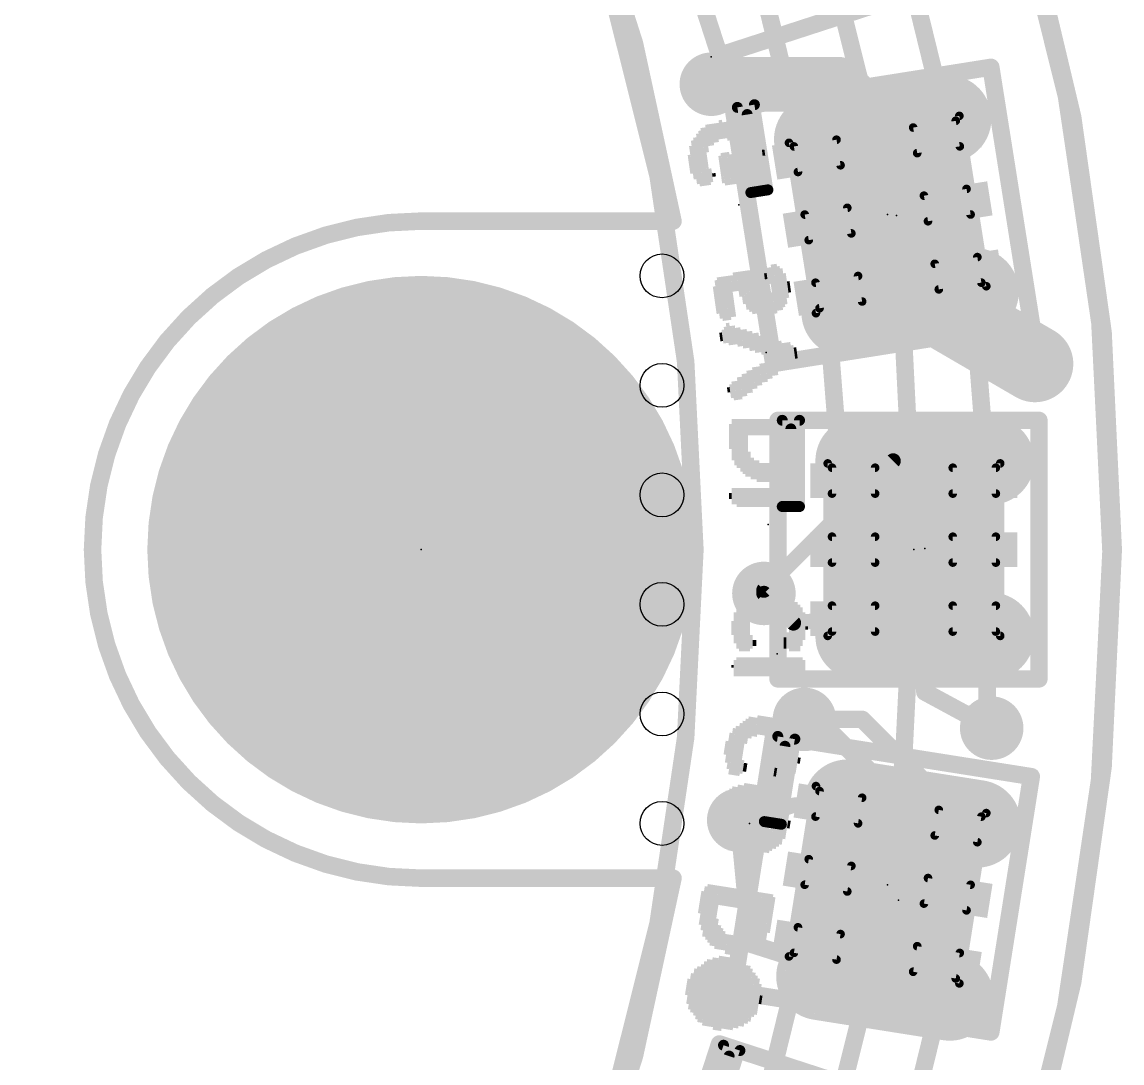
# Model space of a CAD drawing. Extents: x -17 to 92, y -61 to 85.
# Drawn here: x 42.36 to 55.12, y 21.99 to 34.06 of the extents above; entities that cross this region are included whole.
import ezdxf

# ---------------------------------------------------------------- set-up
doc = ezdxf.new("R2010")
doc.units = 0
for name, color, linetype in [('1', 12, 'CONTINUOUS'), ('16', 132, 'CONTINUOUS'), ('17', 110, 'CONTINUOUS'), ('18', 110, 'CONTINUOUS'), ('20', 31, 'CONTINUOUS'), ('21', 41, 'CONTINUOUS'), ('22', 253, 'CONTINUOUS'), ('23', 53, 'CONTINUOUS'), ('24', 53, 'CONTINUOUS'), ('39', 12, 'CONTINUOUS'), ('51', 253, 'CONTINUOUS')]:
    doc.layers.add(name, color=color, linetype=linetype)

# ---------------------------------------------------------------- blocks, each defined once
blk = doc.blocks.new('RECT')
blk.add_solid([(-0.5, -0.5), (0.5, -0.5), (-0.5, 0.5), (0.5, 0.5)])
blk = doc.blocks.new('ROUNDP')
at = {"const_width": 0.5}
blk.add_lwpolyline([(0, -0.25, 1), (0, 0.25, 1), (0, -0.25)], format="xyb", dxfattribs=at)
blk = doc.blocks.new('RECT162560X406400R100')
at = {"const_width": 0.508}
blk.add_lwpolyline([(0.254, -0.762), (0.254, 0.762, 0.4142), (0, 1.016), (0, 1.016, 0.4142), (-0.254, 0.762), (-0.254, -0.762, 0.4142), (0, -1.016), (0, -1.016, 0.4142)], format="xyb", close=True, dxfattribs=at)
blk.add_solid([(-0.0254, -0.7874), (0.0254, -0.7874), (-0.0254, 0.7874), (0.0254, 0.7874)])
blk = doc.blocks.new('ROUNDV')
at = {"const_width": 0.5}
blk.add_lwpolyline([(0, -0.25, 1), (0, 0.25, 1), (0, -0.25)], format="xyb", dxfattribs=at)

msp = doc.modelspace()

# ---------------------------------------------------------------- linework, layer by layer
at = {"layer": '1'}
for points, const_width in [([(0.889, 27.94, 2.4102), (28.0035, 54.991)], 0.2032), ([(27.94, 52.705, 2.4142), (52.705, 27.94)], 0.2032), ([(52.705, 27.94, 0.4142), (27.94, 52.705)], 0.2032), ([(53.0652, 32.7372, 1), (53.1639, 32.7614)], 0.1016), ([(51.3862, 32.4713, 1), (51.4848, 32.4955)], 0.1016), ([(53.4155, 31.173, 1), (53.3142, 31.1651)], 0.1016), ([(51.7365, 30.907, 1), (51.6352, 30.8991)], 0.1016), ([(51.8044, 28.736, 1), (51.9056, 28.744)], 0.1016), ([(53.5044, 28.736, 1), (53.6056, 28.744)], 0.1016), ([(52.7558, 27.94, 1), (52.6542, 27.94)], 0.1016), ([(52.6542, 27.94, 1), (52.7558, 27.94)], 0.1016), ([(50.9965, 27.4634, 1), (50.9337, 27.4006)], 0.0889), ([(51.3031, 27.1343, 1), (51.3111, 27.0457)], 0.0889), ([(51.859, 27.0957, 1), (51.851, 27.1843)], 0.0889), ([(53.6058, 27.14, 1), (53.5042, 27.14)], 0.1016), ([(51.2757, 27.0586, 1), (51.3385, 27.1214)], 0.0889), ([(51.435, 26.0223, 1), (51.435, 25.9207)], 0.1016), ([(52.1403, 26.0074, 1), (52.0684, 25.9356)], 0.1016), ([(52.1044, 25.9207, 1), (52.1044, 26.0223)], 0.1016), ([(53.5909, 25.9575, 1), (53.5191, 25.8857)], 0.1016), ([(53.5042, 25.9216, 1), (53.6058, 25.9216)], 0.1016), ([(53.5708, 25.834, 1), (53.6426, 25.9058)], 0.1016), ([(51.3118, 25.0214, 1), (51.3118, 24.9325)], 0.0889), ([(51.3261, 24.9348, 1), (51.2975, 25.019)], 0.0889), ([(51.6858, 24.9325, 1), (51.6858, 25.0214)], 0.0889), ([(50.6788, 24.8472, 1), (50.6672, 24.759)], 0.0889), ([(50.7503, 24.8332, 1), (50.7789, 24.749)], 0.0889), ([(50.7588, 24.747, 1), (50.7704, 24.8351)], 0.0889), ([(53.329, 24.6751, 1), (53.4008, 24.7469)], 0.1016), ([(51.4848, 23.3845, 1), (51.3862, 23.4087)], 0.1016), ([(53.1639, 23.1186, 1), (53.0652, 23.1428)], 0.1016)]:
    msp.add_lwpolyline(points, format="xyb", dxfattribs=dict(at, const_width=const_width))
for points, const_width in [([(52.5414, 35.0872), (53.1146, 32.7493)], 0.2032), ([(50.9246, 34.5619), (51.4355, 32.4834)], 0.2032), ([(53.3649, 31.169), (53.555, 28.74)], 0.2032), ([(51.6858, 30.9031), (51.855, 28.74)], 0.2032), ([(51.3071, 27.09), (50.9651, 27.432)], 0.1778), ([(51.855, 27.14), (51.3071, 27.09)], 0.1778), ([(53.555, 27.14), (53.555, 25.9216)], 0.2032), ([(52.1044, 25.9715), (51.435, 25.9715)], 0.2032), ([(53.3649, 24.711), (52.1044, 25.9715)], 0.2032), ([(53.555, 25.9216), (53.6067, 25.8699)], 0.2032), ([(51.3118, 24.9769), (50.7646, 24.7911)], 0.1778), ([(51.6858, 24.9769), (51.3118, 24.9769)], 0.1778), ([(50.7646, 24.7911), (50.673, 24.8031)], 0.1778), ([(50.9246, 21.3181), (51.4355, 23.3966)], 0.2032), ([(53.1146, 23.1307), (52.5414, 20.7928)], 0.2032)]:
    msp.add_lwpolyline(points, dxfattribs=dict(at, const_width=const_width))
at = {"layer": '16'}
for points, const_width in [([(27.8765, 54.991, 2.4102), (54.991, 27.94)], 0.2032), ([(54.991, 27.94, 0.4142), (27.94, 54.991)], 0.2032), ([(50.3555, 33.4962, 1), (50.3555, 33.1788)], 0.3175), ([(51.9346, 33.4498, 1), (51.7101, 33.2252)], 0.3175), ([(51.8224, 33.1788, 1), (51.8224, 33.4962)], 0.3175), ([(52.2306, 32.7047, 1), (52.4551, 32.9292)], 0.3175), ([(52.6607, 31.0323, 1), (52.6607, 30.5878)], 0.4445), ([(52.9907, 31.0021, 1), (52.7671, 30.6179)], 0.4445), ([(52.8789, 30.5878, 1), (52.8789, 31.0323)], 0.4445), ([(53.9969, 29.902, 1), (54.2205, 30.2862)], 0.4445), ([(52.4637, 29.0132, 1), (52.4637, 28.9243)], 0.0889), ([(52.4951, 28.9373, 1), (52.4323, 29.0001)], 0.0889), ([(52.832, 28.9243, 1), (52.832, 29.0132)], 0.0889), ([(55.0418, 27.94, 1), (54.9402, 27.94)], 0.1016), ([(54.9402, 27.94, 1), (55.0418, 27.94)], 0.1016), ([(51.0095, 27.4701, 1), (50.9207, 27.4701)], 0.0889), ([(50.9337, 27.5015, 1), (50.9965, 27.4387)], 0.0889), ([(50.9207, 27.432, 1), (51.0095, 27.432)], 0.0889), ([(52.8828, 26.9367, 1), (52.7812, 26.9367)], 0.1016), ([(52.8562, 26.3337, 1), (52.8078, 26.2443)], 0.1016), ([(52.7812, 26.289, 1), (52.8828, 26.289)], 0.1016), ([(51.435, 26.0223, 1), (51.435, 25.9207)], 0.1016), ([(51.63, 26.0074, 1), (51.5582, 25.9356)], 0.1016), ([(51.5941, 25.9207, 1), (51.5941, 26.0223)], 0.1016), ([(53.5825, 25.8252, 1), (53.6309, 25.9146)], 0.1016), ([(50.7236, 24.8079, 1), (50.6224, 24.7983)], 0.1016), ([(52.6502, 24.8436, 1), (52.7221, 24.9154)], 0.1016), ([(50.8238, 23.4159, 1), (50.7931, 23.3191)], 0.1016), ([(50.7579, 23.3628, 1), (50.859, 23.3723)], 0.1016), ([(52.3529, 22.8241, 1), (52.3836, 22.9209)], 0.1016)]:
    msp.add_lwpolyline(points, format="xyb", dxfattribs=dict(at, const_width=const_width))
for points, const_width in [([(51.8224, 33.3375), (50.3555, 33.3375)], 0.635), ([(51.8224, 33.3375), (52.3429, 32.817)], 0.635), ([(52.6607, 30.81), (52.8789, 30.81)], 0.889), ([(52.8789, 30.81), (54.1087, 30.0941)], 0.889), ([(50.9651, 27.4701), (52.4637, 28.9687)], 0.1778), ([(52.4637, 28.9687), (52.832, 28.9687)], 0.1778), ([(50.9651, 27.432), (50.9651, 27.4701)], 0.1778), ([(52.832, 26.289), (52.832, 26.9367)], 0.2032), ([(53.6067, 25.8699), (52.832, 26.289)], 0.2032), ([(51.435, 25.9715), (51.5941, 25.9715)], 0.2032), ([(51.5941, 25.9715), (52.6861, 24.8795)], 0.2032), ([(50.8084, 23.3675), (50.673, 24.8031)], 0.2032), ([(52.3683, 22.8725), (50.8084, 23.3675)], 0.2032)]:
    msp.add_lwpolyline(points, dxfattribs=dict(at, const_width=const_width))
at = {"layer": '20'}
for points, const_width in [([(49.911, 31.75, 0.3201), (31.75, 49.911)], 0.2032), ([(49.4411, 11.5189, 0.3395), (49.4411, 44.3611)], 0.2032), ([(46.99, 31.75, 0.4142), (43.18, 27.94)], 0.2032), ([(46.99, 31.8008, 1), (46.99, 31.6992)], 0.1016), ([(46.99, 31.6992, 1), (46.99, 31.8008)], 0.1016), ([(49.8609, 31.7416, 1), (49.9611, 31.7584)], 0.1016), ([(49.911, 31.6992, 1), (49.911, 31.8008)], 0.1016), ([(43.18, 27.94, 0.4142), (46.99, 24.13)], 0.2032), ([(43.2308, 27.94, 1), (43.1292, 27.94)], 0.1016), ([(43.1292, 27.94, 1), (43.2308, 27.94)], 0.1016), ([(31.75, 5.969, 0.3201), (49.911, 24.13)], 0.2032), ([(46.99, 24.1808, 1), (46.99, 24.0792)], 0.1016), ([(46.99, 24.0792, 1), (46.99, 24.1808)], 0.1016), ([(49.9611, 24.1216, 1), (49.8609, 24.1384)], 0.1016), ([(49.911, 24.0792, 1), (49.911, 24.1808)], 0.1016)]:
    msp.add_lwpolyline(points, format="xyb", dxfattribs=dict(at, const_width=const_width))
at = {"layer": '20', "const_width": 0.2032}
for points in [[(49.911, 31.75), (46.99, 31.75)], [(46.99, 24.13), (49.911, 24.13)]]:
    msp.add_lwpolyline(points, dxfattribs=at)
at = {"layer": '20'}
for centre in [(49.784, 31.115), (49.784, 29.845), (49.784, 28.575), (49.784, 27.305), (49.784, 26.035), (49.784, 24.765)]:
    msp.add_circle(centre, 0.254, dxfattribs=at)
at = {"layer": '21'}
for points, const_width in [([(27.94, 0.889, 1), (27.94, 54.991, 1), (27.94, 0.889)], 0.2032), ([(27.94, 5.715, 1), (27.94, 50.165, 1), (27.94, 5.715)], 0.2032), ([(50.4341, 33.719, 1), (50.465, 33.6239)], 0.1), ([(50.402, 33.656, 1), (50.4971, 33.6869)], 0.1), ([(53.6471, 33.5424, 1), (53.5483, 33.5267)], 0.1), ([(53.6055, 33.4852, 1), (53.5899, 33.5839)], 0.1), ([(50.8471, 33.1495, 1), (50.8627, 33.0508)], 0.1), ([(50.8627, 33.0508, 1), (50.8471, 33.1495)], 0.1), ([(50.6001, 33.1104, 1), (50.6158, 33.0116)], 0.1), ([(50.6573, 33.0689, 1), (50.5586, 33.0532)], 0.1), ([(50.6887, 33.0738, 1), (50.626, 33.0639)], 0.0635), ([(50.6524, 33.1002, 1), (50.6623, 33.0375)], 0.0635), ([(50.8031, 32.9907, 1), (50.7404, 32.9808)], 0.0635), ([(50.8862, 33.1051, 1), (50.8235, 33.0952)], 0.0635), ([(50.8599, 33.0688, 1), (50.8499, 33.1315)], 0.0635), ([(50.8088, 32.1125, 1), (50.8187, 32.0498)], 0.0635), ([(50.9076, 32.1282, 1), (50.9175, 32.0655)], 0.0635), ([(50.9175, 32.0655, 1), (50.9076, 32.1282)], 0.0635), ([(50.98, 32.1075, 1), (51.0427, 32.1174)], 0.0635), ([(51.0163, 32.0811, 1), (51.0064, 32.1438)], 0.0635), ([(50.7824, 32.0762, 1), (50.8451, 32.0861)], 0.0635), ([(50.8812, 32.0918, 1), (50.9439, 32.1018)], 0.0635), ([(54.0176, 30.5637, 1), (54.1164, 30.5793)], 0.1), ([(54.0748, 30.5221, 1), (54.0592, 30.6209)], 0.1), ([(51.0694, 30.1474, 1), (51.0851, 30.0486)], 0.1), ([(51.0279, 30.0901, 1), (51.1267, 30.1058)], 0.1), ([(51.178, 29.44, 1), (51.078, 29.44)], 0.1), ([(51.128, 29.49, 1), (51.128, 29.39)], 0.1), ([(51.178, 29.4718, 1), (51.178, 29.4083)], 0.0635), ([(51.2098, 29.44, 1), (51.1463, 29.44)], 0.0635), ([(51.378, 29.49, 1), (51.378, 29.39)], 0.1), ([(51.4098, 29.44, 1), (51.3462, 29.44)], 0.0635), ([(51.378, 29.39, 1), (51.378, 29.49)], 0.1), ([(51.378, 29.4083, 1), (51.378, 29.4718)], 0.0635), ([(54.205, 29.44, 1), (54.105, 29.44)], 0.1), ([(54.155, 29.39, 1), (54.155, 29.49)], 0.1), ([(51.3098, 29.34, 1), (51.2463, 29.34)], 0.0635), ([(51.178, 28.4718, 1), (51.178, 28.4083)], 0.0635), ([(51.1463, 28.44, 1), (51.2098, 28.44)], 0.0635), ([(51.278, 28.4718, 1), (51.278, 28.4083)], 0.0635), ([(51.2463, 28.44, 1), (51.3098, 28.44)], 0.0635), ([(51.278, 28.4083, 1), (51.278, 28.4718)], 0.0635), ([(51.3462, 28.44, 1), (51.4098, 28.44)], 0.0635), ([(51.378, 28.4083, 1), (51.378, 28.4718)], 0.0635), ([(51.128, 26.49, 1), (51.128, 26.39)], 0.1), ([(54.155, 26.39, 1), (54.155, 26.49)], 0.1), ([(51.078, 26.44, 1), (51.178, 26.44)], 0.1), ([(54.105, 26.44, 1), (54.205, 26.44)], 0.1), ([(51.0851, 25.8314, 1), (51.0694, 25.7326)], 0.1), ([(51.1267, 25.7742, 1), (51.0279, 25.7898)], 0.1), ([(51.1316, 25.8056, 1), (51.1217, 25.7428)], 0.0635), ([(51.158, 25.7692, 1), (51.0953, 25.7792)], 0.0635), ([(51.332, 25.7923, 1), (51.3164, 25.6935)], 0.1), ([(51.3555, 25.738, 1), (51.2928, 25.7479)], 0.0635), ([(51.3164, 25.6935, 1), (51.332, 25.7923)], 0.1), ([(51.3192, 25.7116, 1), (51.3292, 25.7743)], 0.0635), ([(51.2411, 25.6548, 1), (51.1784, 25.6648)], 0.0635), ([(54.1164, 25.3007, 1), (54.0176, 25.3163)], 0.1), ([(54.0592, 25.2591, 1), (54.0748, 25.3579)], 0.1), ([(50.9752, 24.8179, 1), (50.9652, 24.7552)], 0.0635), ([(50.9389, 24.7915, 1), (51.0016, 24.7816)], 0.0635), ([(51.074, 24.8022, 1), (51.064, 24.7395)], 0.0635), ([(51.0376, 24.7758, 1), (51.1003, 24.7659)], 0.0635), ([(51.064, 24.7395, 1), (51.074, 24.8022)], 0.0635), ([(51.1364, 24.7602, 1), (51.1991, 24.7503)], 0.0635), ([(51.1628, 24.7239, 1), (51.1727, 24.7866)], 0.0635), ([(50.6158, 22.8683, 1), (50.6001, 22.7696)], 0.1), ([(50.5586, 22.8268, 1), (50.6573, 22.8111)], 0.1), ([(53.5483, 22.3533, 1), (53.6471, 22.3376)], 0.1), ([(53.5899, 22.2961, 1), (53.6055, 22.3948)], 0.1), ([(50.465, 22.2561, 1), (50.4341, 22.161)], 0.1), ([(50.4971, 22.1931, 1), (50.402, 22.224)], 0.1), ([(50.5069, 22.2232, 1), (50.4872, 22.1629)], 0.0635), ([(50.5273, 22.1832, 1), (50.4669, 22.2029)], 0.0635), ([(50.7027, 22.1788, 1), (50.6718, 22.0837)], 0.1), ([(50.6718, 22.0837, 1), (50.7027, 22.1788)], 0.1), ([(50.7175, 22.1214, 1), (50.6571, 22.1411)], 0.0635), ([(50.5915, 22.0572, 1), (50.5311, 22.0769)], 0.0635), ([(50.6775, 22.1011, 1), (50.6971, 22.1614)], 0.0635)]:
    msp.add_lwpolyline(points, format="xyb", dxfattribs=dict(at, const_width=const_width))
for points, const_width in [([(49.5225, 36.5247), (50.4495, 33.6715)], 0.2), ([(50.4495, 33.6715), (53.3284, 34.6069)], 0.2), ([(53.5977, 33.5346), (50.8549, 33.1001)], 0.2), ([(54.067, 30.5715), (53.5977, 33.5346)], 0.2), ([(50.8549, 33.1001), (50.608, 33.061)], 0.2), ([(50.608, 33.061), (51.0773, 30.098)], 0.2), ([(50.6573, 33.0689), (50.8549, 33.1001)], 0.127), ([(50.8138, 32.0812), (50.6573, 33.0689)], 0.127), ([(50.7718, 32.9857), (50.9126, 32.0968)], 0.127), ([(50.8549, 33.1001), (51.0113, 32.1125)], 0.127), ([(50.9126, 32.0968), (50.8138, 32.0812)], 0.127), ([(51.0113, 32.1125), (50.9126, 32.0968)], 0.127), ([(51.0773, 30.098), (54.067, 30.5715)], 0.2), ([(51.128, 29.44), (51.128, 26.44)], 0.2), ([(51.378, 29.44), (51.128, 29.44)], 0.2), ([(51.178, 28.44), (51.178, 29.44)], 0.127), ([(51.178, 29.44), (51.378, 29.44)], 0.127), ([(54.155, 29.44), (51.378, 29.44)], 0.2), ([(51.378, 29.44), (51.378, 28.44)], 0.127), ([(54.155, 26.44), (54.155, 29.44)], 0.2), ([(51.278, 29.34), (51.278, 28.44)], 0.127), ([(51.278, 28.44), (51.178, 28.44)], 0.127), ([(51.378, 28.44), (51.278, 28.44)], 0.127), ([(51.128, 26.44), (54.155, 26.44)], 0.2), ([(51.0773, 25.782), (50.608, 22.819)], 0.2), ([(50.9702, 24.7865), (51.1267, 25.7742)], 0.127), ([(51.3242, 25.7429), (51.0773, 25.782)], 0.2), ([(51.1267, 25.7742), (51.3242, 25.7429)], 0.127), ([(51.3242, 25.7429), (51.1678, 24.7552)], 0.127), ([(54.067, 25.3085), (51.3242, 25.7429)], 0.2), ([(51.2098, 25.6598), (51.069, 24.7709)], 0.127), ([(53.5977, 22.3454), (54.067, 25.3085)], 0.2), ([(51.069, 24.7709), (50.9702, 24.7865)], 0.127), ([(51.1678, 24.7552), (51.069, 24.7709)], 0.127), ([(50.608, 22.819), (53.5977, 22.3454)], 0.2), ([(50.4495, 22.2085), (49.5225, 19.3553)], 0.2), ([(50.188, 21.242), (50.4971, 22.1931)], 0.127), ([(50.6873, 22.1313), (50.3783, 21.1802)], 0.127), ([(50.6873, 22.1313), (50.4495, 22.2085)], 0.2), ([(50.4971, 22.1931), (50.6873, 22.1313)], 0.127), ([(53.3284, 21.2731), (50.6873, 22.1313)], 0.2), ([(50.5613, 22.067), (50.2831, 21.2111)], 0.127)]:
    msp.add_lwpolyline(points, dxfattribs=dict(at, const_width=const_width))
at = {"layer": '23'}
for p in [(52.4002, 31.8262), (46.99, 27.94), (52.705, 27.94), (52.4002, 24.0538)]:
    msp.add_point(p, dxfattribs=at)
at = {"layer": '24'}
for p in [(50.3555, 33.655), (50.673, 31.9405), (52.5018, 31.8135), (50.9905, 30.226), (51.0159, 28.2321), (52.832, 27.9527), (51.1175, 26.7335), (50.8, 24.765), (52.5272, 23.876)]:
    msp.add_point(p, dxfattribs=at)
at = {"layer": '51', "const_width": 0.1}
for points in [[(51.2561, 32.6575), (53.2315, 32.9703)], [(53.1899, 32.9131), (52.696, 32.8349)], [(53.2368, 32.6168), (53.1899, 32.9131)], [(53.2315, 32.9703), (53.5443, 30.9949)], [(52.696, 32.8349), (52.743, 32.5386)], [(51.5689, 30.6821), (51.2561, 32.6575)], [(51.8071, 32.6941), (51.3133, 32.6159)], [(51.3133, 32.6159), (51.3602, 32.3196)], [(51.8541, 32.3978), (51.8071, 32.6941)], [(52.743, 32.5386), (53.2368, 32.6168)], [(51.3602, 32.3196), (51.8541, 32.3978)], [(52.8212, 32.0447), (53.315, 32.123)], [(53.315, 32.123), (53.362, 31.8267)], [(52.8681, 31.7484), (52.8212, 32.0447)], [(51.9323, 31.904), (51.4384, 31.8257)], [(51.9792, 31.6077), (51.9323, 31.904)], [(51.4384, 31.8257), (51.4854, 31.5294)], [(53.362, 31.8267), (52.8681, 31.7484)], [(51.4854, 31.5294), (51.9792, 31.6077)], [(52.9463, 31.2546), (53.4402, 31.3328)], [(53.4402, 31.3328), (53.4871, 31.0365)], [(52.9933, 30.9583), (52.9463, 31.2546)], [(52.0574, 31.1138), (51.5636, 31.0356)], [(52.1044, 30.8175), (52.0574, 31.1138)], [(51.5636, 31.0356), (51.6105, 30.7393)], [(53.5443, 30.9949), (51.5689, 30.6821)], [(53.4871, 31.0365), (52.9933, 30.9583)], [(51.6105, 30.7393), (52.1044, 30.8175)], [(51.705, 28.94), (53.705, 28.94)], [(51.705, 26.94), (51.705, 28.94)], [(53.705, 28.94), (53.705, 26.94)], [(52.255, 28.89), (51.755, 28.89)], [(51.755, 28.89), (51.755, 28.59)], [(52.255, 28.59), (52.255, 28.89)], [(53.655, 28.89), (53.155, 28.89)], [(53.155, 28.89), (53.155, 28.59)], [(53.655, 28.59), (53.655, 28.89)], [(51.755, 28.59), (52.255, 28.59)], [(53.155, 28.59), (53.655, 28.59)], [(52.255, 28.09), (51.755, 28.09)], [(51.755, 28.09), (51.755, 27.79)], [(52.255, 27.79), (52.255, 28.09)], [(53.155, 28.09), (53.655, 28.09)], [(53.155, 27.79), (53.155, 28.09)], [(53.655, 28.09), (53.655, 27.79)], [(51.755, 27.79), (52.255, 27.79)], [(53.655, 27.79), (53.155, 27.79)], [(52.255, 27.29), (51.755, 27.29)], [(51.755, 27.29), (51.755, 26.99)], [(52.255, 26.99), (52.255, 27.29)], [(53.155, 27.29), (53.655, 27.29)], [(53.155, 26.99), (53.155, 27.29)], [(53.655, 27.29), (53.655, 26.99)], [(53.705, 26.94), (51.705, 26.94)], [(51.755, 26.99), (52.255, 26.99)], [(53.655, 26.99), (53.155, 26.99)], [(51.2561, 23.2225), (51.5689, 25.1979)], [(51.6105, 25.1407), (51.5636, 24.8444)], [(51.5689, 25.1979), (53.5443, 24.8851)], [(52.1044, 25.0625), (51.6105, 25.1407)], [(52.0574, 24.7662), (52.1044, 25.0625)], [(51.5636, 24.8444), (52.0574, 24.7662)], [(52.9933, 24.9217), (52.9463, 24.6254)], [(53.4871, 24.8435), (52.9933, 24.9217)], [(53.5443, 24.8851), (53.2315, 22.9097)], [(53.4402, 24.5472), (53.4871, 24.8435)], [(52.9463, 24.6254), (53.4402, 24.5472)], [(51.4854, 24.3506), (51.4384, 24.0543)], [(51.9792, 24.2723), (51.4854, 24.3506)], [(51.9323, 23.976), (51.9792, 24.2723)], [(52.8212, 23.8353), (52.8681, 24.1316)], [(52.8681, 24.1316), (53.362, 24.0533)], [(51.4384, 24.0543), (51.9323, 23.976)], [(53.362, 24.0533), (53.315, 23.757)], [(53.315, 23.757), (52.8212, 23.8353)], [(51.3602, 23.5604), (51.3133, 23.2641)], [(51.8541, 23.4822), (51.3602, 23.5604)], [(51.8071, 23.1859), (51.8541, 23.4822)], [(52.696, 23.0451), (52.743, 23.3414)], [(52.743, 23.3414), (53.2368, 23.2632)], [(53.2315, 22.9097), (51.2561, 23.2225)], [(51.3133, 23.2641), (51.8071, 23.1859)], [(53.2368, 23.2632), (53.1899, 22.9669)], [(53.1899, 22.9669), (52.696, 23.0451)]]:
    msp.add_lwpolyline(points, dxfattribs=at)
at = {"layer": '51', "const_width": 0.05}
for points in [[(53.2146, 32.917, 1), (53.1652, 32.9092)], [(53.1938, 32.8884, 1), (53.186, 32.9378)], [(53.2561, 32.9742, 1), (53.2068, 32.9664)], [(53.2354, 32.9456, 1), (53.2275, 32.995)], [(52.6921, 32.8596, 1), (52.7, 32.8102)], [(52.7207, 32.8388, 1), (52.6714, 32.831)], [(51.2808, 32.6614, 1), (51.2314, 32.6535)], [(51.2522, 32.6821, 1), (51.26, 32.6328)], [(51.338, 32.6198, 1), (51.2886, 32.612)], [(51.3094, 32.6406, 1), (51.3172, 32.5912)], [(51.8318, 32.698, 1), (51.7824, 32.6902)], [(51.811, 32.6694, 1), (51.8032, 32.7188)], [(53.2407, 32.5921, 1), (53.2329, 32.6415)], [(52.7391, 32.5633, 1), (52.7469, 32.5139)], [(52.7183, 32.5347, 1), (52.7677, 32.5425)], [(53.2121, 32.6129, 1), (53.2615, 32.6207)], [(51.8294, 32.3939, 1), (51.8787, 32.4017)], [(51.858, 32.3731, 1), (51.8501, 32.4225)], [(51.3563, 32.3443, 1), (51.3641, 32.2949)], [(51.3355, 32.3157, 1), (51.3849, 32.3235)], [(53.3397, 32.1269, 1), (53.2903, 32.1191)], [(53.3189, 32.0983, 1), (53.3111, 32.1477)], [(52.8459, 32.0487, 1), (52.7965, 32.0408)], [(52.8173, 32.0694, 1), (52.8251, 32.0201)], [(51.957, 31.9079, 1), (51.9076, 31.9)], [(51.9362, 31.8793, 1), (51.9284, 31.9286)], [(51.4631, 31.8296, 1), (51.4137, 31.8218)], [(51.4345, 31.8504, 1), (51.4423, 31.801)], [(52.8642, 31.7731, 1), (52.872, 31.7237)], [(52.8434, 31.7445, 1), (52.8928, 31.7524)], [(53.3373, 31.8227, 1), (53.3867, 31.8306)], [(53.3659, 31.802, 1), (53.3581, 31.8514)], [(51.9545, 31.6037, 1), (52.0039, 31.6116)], [(51.9831, 31.583, 1), (51.9753, 31.6323)], [(51.4814, 31.5541, 1), (51.4893, 31.5047)], [(51.4607, 31.5255, 1), (51.5101, 31.5333)], [(53.4649, 31.3367, 1), (53.4155, 31.3289)], [(53.4441, 31.3081, 1), (53.4363, 31.3575)], [(52.971, 31.2585, 1), (52.9216, 31.2507)], [(52.9424, 31.2793, 1), (52.9503, 31.2299)], [(52.0821, 31.1177, 1), (52.0327, 31.1099)], [(52.0613, 31.0891, 1), (52.0535, 31.1385)], [(51.5883, 31.0395, 1), (51.5389, 31.0317)], [(51.5597, 31.0603, 1), (51.5675, 31.0109)], [(52.9894, 30.983, 1), (52.9972, 30.9336)], [(53.4624, 31.0326, 1), (53.5118, 31.0404)], [(53.491, 31.0118, 1), (53.4832, 31.0612)], [(53.5196, 30.991, 1), (53.569, 30.9989)], [(53.5482, 30.9703, 1), (53.5404, 31.0196)], [(52.9686, 30.9544, 1), (53.018, 30.9622)], [(51.6066, 30.764, 1), (51.6144, 30.7146)], [(51.5858, 30.7354, 1), (51.6352, 30.7432)], [(52.0797, 30.8136, 1), (52.129, 30.8214)], [(52.1083, 30.7928, 1), (52.1004, 30.8422)], [(51.565, 30.7068, 1), (51.5729, 30.6574)], [(51.5443, 30.6782, 1), (51.5936, 30.686)], [(51.705, 28.965, 1), (51.705, 28.915)], [(51.73, 28.94, 1), (51.68, 28.94)], [(53.73, 28.94, 1), (53.68, 28.94)], [(53.705, 28.915, 1), (53.705, 28.965)], [(51.755, 28.915, 1), (51.755, 28.865)], [(51.78, 28.89, 1), (51.73, 28.89)], [(52.28, 28.89, 1), (52.23, 28.89)], [(52.255, 28.865, 1), (52.255, 28.915)], [(53.155, 28.915, 1), (53.155, 28.865)], [(53.18, 28.89, 1), (53.13, 28.89)], [(53.68, 28.89, 1), (53.63, 28.89)], [(53.655, 28.865, 1), (53.655, 28.915)], [(51.755, 28.615, 1), (51.755, 28.565)], [(51.73, 28.59, 1), (51.78, 28.59)], [(52.23, 28.59, 1), (52.28, 28.59)], [(52.255, 28.565, 1), (52.255, 28.615)], [(53.155, 28.615, 1), (53.155, 28.565)], [(53.13, 28.59, 1), (53.18, 28.59)], [(53.63, 28.59, 1), (53.68, 28.59)], [(53.655, 28.565, 1), (53.655, 28.615)], [(51.755, 28.115, 1), (51.755, 28.065)], [(51.78, 28.09, 1), (51.73, 28.09)], [(52.28, 28.09, 1), (52.23, 28.09)], [(52.255, 28.065, 1), (52.255, 28.115)], [(53.155, 28.115, 1), (53.155, 28.065)], [(53.18, 28.09, 1), (53.13, 28.09)], [(53.68, 28.09, 1), (53.63, 28.09)], [(53.655, 28.065, 1), (53.655, 28.115)], [(51.755, 27.815, 1), (51.755, 27.765)], [(51.73, 27.79, 1), (51.78, 27.79)], [(52.23, 27.79, 1), (52.28, 27.79)], [(52.255, 27.765, 1), (52.255, 27.815)], [(53.155, 27.815, 1), (53.155, 27.765)], [(53.13, 27.79, 1), (53.18, 27.79)], [(53.63, 27.79, 1), (53.68, 27.79)], [(53.655, 27.765, 1), (53.655, 27.815)], [(51.755, 27.315, 1), (51.755, 27.265)], [(51.78, 27.29, 1), (51.73, 27.29)], [(52.28, 27.29, 1), (52.23, 27.29)], [(52.255, 27.265, 1), (52.255, 27.315)], [(53.155, 27.315, 1), (53.155, 27.265)], [(53.18, 27.29, 1), (53.13, 27.29)], [(53.68, 27.29, 1), (53.63, 27.29)], [(53.655, 27.265, 1), (53.655, 27.315)], [(51.705, 26.965, 1), (51.705, 26.915)], [(51.68, 26.94, 1), (51.73, 26.94)], [(51.755, 27.015, 1), (51.755, 26.965)], [(51.73, 26.99, 1), (51.78, 26.99)], [(52.23, 26.99, 1), (52.28, 26.99)], [(52.255, 26.965, 1), (52.255, 27.015)], [(53.155, 27.015, 1), (53.155, 26.965)], [(53.13, 26.99, 1), (53.18, 26.99)], [(53.63, 26.99, 1), (53.68, 26.99)], [(53.655, 26.965, 1), (53.655, 27.015)], [(53.68, 26.94, 1), (53.73, 26.94)], [(53.705, 26.915, 1), (53.705, 26.965)], [(51.5729, 25.2226, 1), (51.565, 25.1732)], [(51.5936, 25.194, 1), (51.5443, 25.2018)], [(51.6144, 25.1654, 1), (51.6066, 25.116)], [(51.6352, 25.1368, 1), (51.5858, 25.1446)], [(52.129, 25.0586, 1), (52.0797, 25.0664)], [(52.1004, 25.0378, 1), (52.1083, 25.0872)], [(51.5675, 24.8691, 1), (51.5597, 24.8197)], [(51.5389, 24.8483, 1), (51.5883, 24.8405)], [(52.9972, 24.9464, 1), (52.9894, 24.897)], [(53.018, 24.9178, 1), (52.9686, 24.9256)], [(53.5118, 24.8396, 1), (53.4624, 24.8474)], [(53.4832, 24.8188, 1), (53.491, 24.8682)], [(53.569, 24.8811, 1), (53.5196, 24.889)], [(53.5404, 24.8604, 1), (53.5482, 24.9097)], [(52.0327, 24.7701, 1), (52.0821, 24.7623)], [(52.0535, 24.7415, 1), (52.0613, 24.7909)], [(52.9503, 24.6501, 1), (52.9424, 24.6007)], [(52.9216, 24.6293, 1), (52.971, 24.6215)], [(53.4155, 24.5511, 1), (53.4649, 24.5433)], [(53.4363, 24.5225, 1), (53.4441, 24.5719)], [(51.4893, 24.3753, 1), (51.4814, 24.3259)], [(51.5101, 24.3467, 1), (51.4607, 24.3545)], [(52.0039, 24.2684, 1), (51.9545, 24.2763)], [(51.9753, 24.2477, 1), (51.9831, 24.297)], [(52.872, 24.1562, 1), (52.8642, 24.1069)], [(52.8928, 24.1276, 1), (52.8434, 24.1355)], [(51.4423, 24.079, 1), (51.4345, 24.0296)], [(51.4137, 24.0582, 1), (51.4631, 24.0503)], [(51.9076, 23.98, 1), (51.957, 23.9721)], [(51.9284, 23.9513, 1), (51.9362, 24.0007)], [(53.3867, 24.0494, 1), (53.3373, 24.0572)], [(53.3581, 24.0286, 1), (53.3659, 24.078)], [(52.8251, 23.8599, 1), (52.8173, 23.8106)], [(52.7965, 23.8392, 1), (52.8459, 23.8313)], [(53.2903, 23.7609, 1), (53.3397, 23.7531)], [(53.3111, 23.7323, 1), (53.3189, 23.7817)], [(51.3641, 23.5851, 1), (51.3563, 23.5357)], [(51.3849, 23.5565, 1), (51.3355, 23.5643)], [(51.8787, 23.4783, 1), (51.8294, 23.4861)], [(51.8501, 23.4575, 1), (51.858, 23.5069)], [(52.7469, 23.3661, 1), (52.7391, 23.3167)], [(52.7677, 23.3375, 1), (52.7183, 23.3453)], [(51.26, 23.2472, 1), (51.2522, 23.1979)], [(51.2314, 23.2265, 1), (51.2808, 23.2186)], [(51.3172, 23.2888, 1), (51.3094, 23.2394)], [(51.2886, 23.268, 1), (51.338, 23.2602)], [(51.8032, 23.1612, 1), (51.811, 23.2106)], [(53.2615, 23.2593, 1), (53.2121, 23.2671)], [(53.2329, 23.2385, 1), (53.2407, 23.2879)], [(51.7824, 23.1898, 1), (51.8318, 23.182)], [(52.7, 23.0698, 1), (52.6921, 23.0204)], [(52.6714, 23.049, 1), (52.7207, 23.0412)], [(53.1652, 22.9708, 1), (53.2146, 22.963)], [(53.186, 22.9422, 1), (53.1938, 22.9916)], [(53.2068, 22.9136, 1), (53.2561, 22.9058)], [(53.2275, 22.885, 1), (53.2354, 22.9344)]]:
    msp.add_lwpolyline(points, format="xyb", dxfattribs=at)

# ---------------------------------------------------------------- block references
at = {"layer": '1', "xscale": 0.7, "yscale": 0.4}
for p, rotation in [((53.1146, 32.7493), 189), ((51.4355, 32.4834), 189), ((53.2397, 31.9592), 189), ((51.5607, 31.6932), 189), ((53.3649, 31.169), 189), ((51.6858, 30.9031), 189), ((51.855, 28.74), 180), ((53.555, 28.74), 180), ((51.855, 27.94), 180), ((53.555, 27.94), 180), ((51.855, 27.14), 180), ((53.555, 27.14), 180), ((51.6858, 24.9769), 171), ((53.3649, 24.711), 171), ((51.5607, 24.1868), 171), ((53.2397, 23.9208), 171), ((51.4355, 23.3966), 171), ((53.1146, 23.1307), 171)]:
    msp.add_blockref('RECT', p, dxfattribs=dict(at, rotation=rotation))
at = {"layer": '16'}
for p, rotation in [((52.3429, 32.817), 279), ((52.6607, 30.81), 279), ((52.832, 28.9687), 270), ((52.832, 26.9367), 270), ((52.6861, 24.8795), 81), ((52.3683, 22.8725), 81)]:
    msp.add_blockref('RECT162560X406400R100', p, dxfattribs=dict(at, rotation=rotation))
at = {"layer": '17', "xscale": 6.35, "yscale": 6.35}
msp.add_blockref('ROUNDP', (46.99, 27.94), dxfattribs=at)
msp.add_blockref('ROUNDP', (46.99, 27.94), dxfattribs=at)
at = {"layer": '18', "xscale": 0.7366, "yscale": 0.7366}
for p in [(50.3555, 33.3375), (50.3555, 33.3375), (54.1087, 30.0941), (54.1087, 30.0941), (50.9651, 27.432), (50.9651, 27.432), (51.435, 25.9715), (51.435, 25.9715), (53.6067, 25.8699), (53.6067, 25.8699), (50.673, 24.8031), (50.673, 24.8031), (50.4825, 22.7965), (50.4825, 22.7965)]:
    msp.add_blockref('ROUNDV', p, dxfattribs=at)
at = {"layer": '22'}
for p, xscale, yscale, rotation in [((50.4738, 32.8133), 0.22, 0.04, 278), ((50.6018, 32.801), 0.22, 0.03, 278), ((50.6385, 32.791), 0.25, 0.04, 278), ((50.263, 32.4807), 0.64, 0.03, 278), ((50.2907, 32.4997), 0.67, 0.03, 278), ((50.2939, 32.6921), 0.29, 0.03, 278), ((50.3216, 32.7464), 0.25, 0.04, 278), ((50.3563, 32.7513), 0.25, 0.03, 278), ((50.3839, 32.7703), 0.22, 0.03, 278), ((50.4136, 32.7745), 0.22, 0.03, 278), ((50.4412, 32.7935), 0.19, 0.03, 278), ((50.5105, 32.8033), 0.19, 0.03, 278), ((50.5423, 32.7926), 0.22, 0.03, 278), ((50.5721, 32.7968), 0.22, 0.03, 278), ((50.678, 32.7612), 0.26, 0.03, 278), ((50.7119, 32.7357), 0.32, 0.03, 278), ((50.7702, 32.5368), 0.67, 0.03, 278), ((50.802, 32.5261), 0.64, 0.03, 278), ((50.8394, 32.5112), 0.6, 0.04, 278), ((50.8741, 32.5161), 0.54, 0.03, 278), ((50.1689, 32.4321), 0.51, 0.03, 278), ((50.2035, 32.437), 0.57, 0.04, 278), ((50.2354, 32.4617), 0.61, 0.03, 278), ((50.9038, 32.5203), 0.48, 0.03, 278), ((50.9335, 32.5244), 0.36, 0.03, 278), ((50.1392, 32.428), 0.39, 0.03, 278), ((50.5032, 32.3529), 0.38, 0.03, 278), ((50.5378, 32.3577), 0.38, 0.04, 278), ((50.5725, 32.3626), 0.38, 0.03, 278), ((50.6043, 32.3519), 0.35, 0.03, 278), ((50.9611, 32.5435), 0.07, 0.03, 278), ((50.1115, 32.4089), 0.22, 0.03, 278), ((50.4734, 32.3487), 0.32, 0.03, 278), ((50.6361, 32.3413), 0.32, 0.03, 278), ((50.6727, 32.2959), 0.22, 0.03, 278), ((50.7074, 32.3008), 0.22, 0.04, 278), ((50.7421, 32.3057), 0.22, 0.03, 278), ((50.7718, 32.3098), 0.22, 0.03, 278), ((50.3517, 32.2811), 0.16, 0.03, 278), ((50.3863, 32.286), 0.04, 0.04, 278), ((51.1305, 30.9849), 0.54, 0.04, 278), ((50.637, 31.0468), 0.22, 0.04, 278), ((50.6766, 31.017), 0.29, 0.03, 278), ((50.7125, 30.9766), 0.38, 0.03, 278), ((50.7471, 30.9461), 0.45, 0.03, 278), ((50.7789, 30.9355), 0.48, 0.03, 278), ((50.8157, 30.9255), 0.51, 0.04, 278), ((50.8503, 30.9303), 0.51, 0.03, 278), ((50.8821, 30.9197), 0.54, 0.03, 278), ((50.8895, 31.0823), 0.16, 0.03, 278), ((50.9865, 31.1111), 0.07, 0.03, 278), ((51.0162, 31.1152), 0.19, 0.03, 278), ((51.0703, 30.9461), 0.54, 0.03, 278), ((51.0958, 30.98), 0.54, 0.03, 278), ((51.1651, 30.9897), 0.48, 0.03, 278), ((51.1948, 30.9939), 0.42, 0.03, 278), ((51.2238, 31.003), 0.29, 0.03, 278), ((50.4386, 30.8422), 0.45, 0.03, 278), ((50.4683, 30.8464), 0.51, 0.03, 278), ((50.5029, 30.8512), 0.51, 0.04, 278), ((50.5376, 30.8561), 0.51, 0.03, 278), ((50.5652, 30.8751), 0.48, 0.03, 278), ((50.5949, 30.8793), 0.48, 0.03, 278), ((50.6045, 31.0271), 0.19, 0.03, 278), ((51.2563, 30.9874), 0.13, 0.03, 278), ((50.4096, 30.8331), 0.32, 0.03, 278), ((50.932, 30.7803), 0.25, 0.03, 278), ((50.9638, 30.7696), 0.22, 0.03, 278), ((50.9985, 30.7744), 0.22, 0.04, 278), ((51.0331, 30.7793), 0.22, 0.03, 278), ((51.0607, 30.7983), 0.25, 0.03, 278), ((50.4991, 30.4114), 0.16, 0.03, 278), ((50.5267, 30.4304), 0.19, 0.03, 278), ((50.5607, 30.4403), 0.26, 0.04, 278), ((50.5981, 30.4253), 0.22, 0.03, 278), ((50.6279, 30.4295), 0.22, 0.03, 278), ((50.6617, 30.404), 0.22, 0.03, 278), ((50.6914, 30.4082), 0.22, 0.03, 278), ((50.7303, 30.3833), 0.22, 0.04, 278), ((50.7649, 30.3882), 0.22, 0.03, 278), ((50.4694, 30.4072), 0.1, 0.03, 278), ((50.7995, 30.3577), 0.23, 0.03, 278), ((50.8292, 30.3619), 0.23, 0.03, 278), ((50.8631, 30.3363), 0.23, 0.03, 278), ((50.8978, 30.3412), 0.23, 0.04, 278), ((50.9373, 30.3114), 0.22, 0.03, 278), ((50.967, 30.3156), 0.22, 0.03, 278), ((50.9988, 30.3049), 0.19, 0.03, 278), ((51.0466, 30.1804), 0.45, 0.03, 278), ((51.0833, 30.1704), 0.42, 0.04, 278), ((51.1152, 30.1951), 0.38, 0.03, 278), ((51.147, 30.1844), 0.35, 0.03, 278), ((51.1746, 30.2034), 0.32, 0.03, 278), ((51.2064, 30.1927), 0.29, 0.03, 278), ((51.239, 30.2125), 0.26, 0.04, 278), ((51.2737, 30.2173), 0.26, 0.03, 278), ((51.3041, 30.2166), 0.19, 0.03, 278), ((51.3338, 30.2207), 0.13, 0.03, 278), ((50.9818, 29.9945), 0.22, 0.03, 278), ((51.0067, 30.0334), 0.23, 0.03, 278), ((51.0364, 30.0376), 0.23, 0.03, 278), ((50.7397, 29.8494), 0.26, 0.03, 278), ((50.7673, 29.8685), 0.23, 0.03, 278), ((50.7999, 29.8882), 0.26, 0.04, 278), ((50.8317, 29.9129), 0.22, 0.03, 278), ((50.8594, 29.9319), 0.25, 0.03, 278), ((50.887, 29.9509), 0.22, 0.03, 278), ((50.9167, 29.9551), 0.22, 0.03, 278), ((50.9472, 29.9897), 0.22, 0.04, 278), ((50.5882, 29.7776), 0.16, 0.03, 278), ((50.6179, 29.7818), 0.22, 0.03, 278), ((50.6526, 29.7867), 0.22, 0.04, 278), ((50.6844, 29.8114), 0.26, 0.03, 278), ((50.7121, 29.8304), 0.23, 0.03, 278), ((50.5557, 29.7933), 0.06, 0.03, 278), ((50.5755, 29.251), 0.29, 0.03, 270), ((50.6055, 29.216), 0.48, 0.03, 270), ((50.6355, 29.186), 0.54, 0.03, 270), ((50.6705, 29.171), 0.57, 0.04, 270), ((50.7055, 29.151), 0.61, 0.03, 270), ((50.7355, 29.136), 0.64, 0.03, 270), ((50.7655, 29.121), 0.67, 0.03, 270), ((50.7955, 29.361), 0.19, 0.03, 270), ((50.8305, 29.361), 0.19, 0.04, 270), ((50.8655, 29.361), 0.19, 0.03, 270), ((50.8955, 29.361), 0.19, 0.03, 270), ((50.9255, 29.361), 0.19, 0.03, 270), ((50.9555, 29.361), 0.19, 0.03, 270), ((50.9905, 29.361), 0.19, 0.04, 270), ((51.0255, 29.361), 0.19, 0.03, 270), ((51.0555, 29.361), 0.19, 0.03, 270), ((51.0855, 29.361), 0.19, 0.03, 270), ((51.1155, 29.361), 0.19, 0.03, 270), ((51.1505, 29.361), 0.19, 0.04, 270), ((51.1855, 29.361), 0.19, 0.03, 270), ((51.2155, 29.121), 0.67, 0.03, 270), ((51.2455, 29.136), 0.64, 0.03, 270), ((51.2755, 29.136), 0.64, 0.03, 270), ((51.3105, 29.151), 0.61, 0.04, 270), ((51.3455, 29.186), 0.54, 0.03, 270), ((51.3755, 29.201), 0.51, 0.03, 270), ((51.4055, 29.231), 0.45, 0.03, 270), ((50.7955, 28.931), 0.29, 0.03, 270), ((50.8305, 28.881), 0.25, 0.04, 270), ((50.8655, 28.866), 0.22, 0.03, 270), ((50.8955, 28.851), 0.25, 0.03, 270), ((51.1155, 28.866), 0.22, 0.03, 270), ((51.1505, 28.881), 0.25, 0.04, 270), ((51.1855, 28.901), 0.29, 0.03, 270), ((50.9255, 28.836), 0.22, 0.03, 270), ((50.9555, 28.836), 0.22, 0.03, 270), ((50.9905, 28.836), 0.22, 0.04, 270), ((51.0255, 28.836), 0.22, 0.03, 270), ((51.0555, 28.836), 0.22, 0.03, 270), ((51.0855, 28.836), 0.22, 0.03, 270), ((50.5755, 28.561), 0.07, 0.03, 270), ((50.6055, 28.561), 0.19, 0.03, 270), ((50.6355, 28.561), 0.19, 0.03, 270), ((50.6705, 28.546), 0.22, 0.04, 270), ((50.7055, 28.546), 0.22, 0.03, 270), ((50.7355, 28.546), 0.22, 0.03, 270), ((50.7655, 28.546), 0.22, 0.03, 270), ((50.7955, 28.546), 0.22, 0.03, 270), ((50.8305, 28.546), 0.22, 0.04, 270), ((50.8655, 28.546), 0.22, 0.03, 270), ((50.8955, 28.546), 0.22, 0.03, 270), ((50.9255, 28.546), 0.22, 0.03, 270), ((50.9555, 28.546), 0.22, 0.03, 270), ((50.9905, 28.546), 0.22, 0.04, 270), ((51.0255, 28.546), 0.22, 0.03, 270), ((51.0555, 28.546), 0.22, 0.03, 270), ((51.0855, 28.546), 0.22, 0.03, 270), ((51.1155, 28.546), 0.22, 0.03, 270), ((51.1505, 28.546), 0.22, 0.04, 270), ((51.1855, 28.546), 0.22, 0.03, 270), ((51.2155, 28.546), 0.22, 0.03, 270), ((51.2455, 28.546), 0.22, 0.03, 270), ((51.2755, 28.546), 0.22, 0.03, 270), ((51.3105, 28.546), 0.22, 0.04, 270), ((51.3455, 28.546), 0.22, 0.03, 270), ((51.3755, 28.561), 0.19, 0.03, 270), ((51.4055, 28.546), 0.16, 0.03, 270), ((50.8209, 27.2871), 0.29, 0.03, 270), ((50.8559, 27.3021), 0.26, 0.04, 270), ((50.8909, 27.3371), 0.25, 0.03, 270), ((50.9209, 27.3521), 0.22, 0.03, 270), ((50.9509, 27.3521), 0.22, 0.03, 270), ((50.9809, 27.3671), 0.19, 0.03, 270), ((51.0159, 27.3821), 0.22, 0.04, 270), ((51.0509, 27.3671), 0.19, 0.03, 270), ((51.0809, 27.3671), 0.19, 0.03, 270), ((51.1109, 27.3521), 0.22, 0.03, 270), ((51.1409, 27.3521), 0.22, 0.03, 270), ((51.1759, 27.3371), 0.25, 0.04, 270), ((51.2109, 27.3021), 0.26, 0.03, 270), ((51.2409, 27.2721), 0.32, 0.03, 270), ((50.6959, 27.0471), 0.57, 0.04, 270), ((50.7309, 27.0671), 0.61, 0.03, 270), ((50.7609, 27.0821), 0.64, 0.03, 270), ((50.7909, 27.0821), 0.64, 0.03, 270), ((51.2709, 27.0821), 0.64, 0.03, 270), ((51.3009, 27.0671), 0.61, 0.03, 270), ((51.3359, 27.0471), 0.57, 0.04, 270), ((51.3709, 27.0321), 0.54, 0.03, 270), ((50.6309, 27.0321), 0.36, 0.03, 270), ((50.6609, 27.0321), 0.48, 0.03, 270), ((51.4009, 27.0471), 0.45, 0.03, 270), ((51.4309, 27.0521), 0.32, 0.03, 270), ((50.6009, 27.0321), 0.16, 0.03, 270), ((51.4609, 27.0321), 0.04, 0.03, 270), ((50.8209, 26.8721), 0.16, 0.03, 270), ((51.2109, 26.8571), 0.13, 0.03, 270), ((51.2409, 26.8871), 0.19, 0.03, 270), ((50.8559, 26.8571), 0.07, 0.04, 270), ((50.6309, 26.5671), 0.19, 0.03, 270), ((50.6609, 26.5821), 0.22, 0.03, 270), ((50.6959, 26.5821), 0.22, 0.04, 270), ((50.7309, 26.5821), 0.22, 0.03, 270), ((50.7609, 26.5821), 0.22, 0.03, 270), ((50.7909, 26.5821), 0.22, 0.03, 270), ((50.8209, 26.5821), 0.22, 0.03, 270), ((50.8559, 26.5821), 0.22, 0.04, 270), ((50.8909, 26.5821), 0.22, 0.03, 270), ((50.9209, 26.5821), 0.22, 0.03, 270), ((50.9509, 26.5821), 0.22, 0.03, 270), ((50.9809, 26.5821), 0.22, 0.03, 270), ((51.0159, 26.5821), 0.22, 0.04, 270), ((51.0509, 26.5821), 0.22, 0.03, 270), ((51.0809, 26.5821), 0.22, 0.03, 270), ((51.1109, 26.5821), 0.22, 0.03, 270), ((51.1409, 26.5821), 0.22, 0.03, 270), ((51.1759, 26.5821), 0.22, 0.04, 270), ((51.2109, 26.5821), 0.22, 0.03, 270), ((51.2409, 26.5821), 0.22, 0.03, 270), ((51.2709, 26.5821), 0.22, 0.03, 270), ((51.3009, 26.5821), 0.22, 0.03, 270), ((51.3359, 26.5821), 0.22, 0.04, 270), ((51.3709, 26.5821), 0.22, 0.03, 270), ((51.4009, 26.5821), 0.22, 0.03, 270), ((51.4309, 26.5821), 0.16, 0.03, 270), ((50.6009, 26.5871), 0.03, 0.03, 270), ((50.6161, 25.6131), 0.57, 0.04, 261), ((50.6538, 25.6274), 0.61, 0.03, 261), ((50.6857, 25.6375), 0.64, 0.03, 261), ((50.7177, 25.6477), 0.67, 0.03, 261), ((50.7794, 25.8455), 0.32, 0.03, 261), ((50.8195, 25.8745), 0.25, 0.04, 261), ((50.8564, 25.8839), 0.22, 0.03, 261), ((50.8884, 25.894), 0.25, 0.03, 261), ((50.9203, 25.9041), 0.22, 0.03, 261), ((50.95, 25.8994), 0.22, 0.03, 261), ((50.9845, 25.894), 0.22, 0.04, 261), ((51.0191, 25.8885), 0.22, 0.03, 261), ((51.0487, 25.8838), 0.22, 0.03, 261), ((51.0784, 25.8791), 0.22, 0.03, 261), ((51.1033, 25.8448), 0.22, 0.03, 261), ((51.1379, 25.8393), 0.22, 0.04, 261), ((51.1918, 25.5726), 0.67, 0.03, 261), ((51.167, 25.7993), 0.29, 0.03, 261), ((51.1896, 25.7501), 0.32, 0.03, 261), ((50.555, 25.6431), 0.35, 0.03, 261), ((50.5838, 25.6334), 0.48, 0.03, 261), ((51.2191, 25.5531), 0.64, 0.03, 261), ((51.2513, 25.5328), 0.61, 0.04, 261), ((51.2851, 25.5224), 0.54, 0.03, 261), ((50.5246, 25.6428), 0.16, 0.03, 261), ((51.3124, 25.5029), 0.45, 0.03, 261), ((51.3428, 25.5031), 0.32, 0.03, 261), ((51.3716, 25.4935), 0.07, 0.03, 261), ((50.7122, 25.4207), 0.16, 0.03, 261), ((50.7467, 25.4153), 0.1, 0.04, 261), ((51.0974, 25.3597), 0.1, 0.03, 261), ((51.1293, 25.3699), 0.19, 0.03, 261), ((50.4987, 24.8724), 0.55, 0.04, 261), ((50.5333, 24.8669), 0.61, 0.03, 261), ((50.5629, 24.8622), 0.67, 0.03, 261), ((50.5902, 24.8427), 0.7, 0.03, 261), ((50.6566, 25.0701), 0.29, 0.03, 261), ((50.6943, 25.0844), 0.25, 0.04, 261), ((50.7336, 25.1086), 0.25, 0.03, 261), ((50.7656, 25.1187), 0.22, 0.03, 261), ((50.7952, 25.114), 0.22, 0.03, 261), ((50.8272, 25.1241), 0.19, 0.03, 261), ((50.8617, 25.1186), 0.19, 0.04, 261), ((50.8963, 25.1132), 0.19, 0.03, 261), ((50.9259, 25.1085), 0.19, 0.03, 261), ((50.9532, 25.089), 0.22, 0.03, 261), ((50.9828, 25.0843), 0.22, 0.03, 261), ((51.0151, 25.064), 0.25, 0.04, 261), ((51.0449, 25.0289), 0.25, 0.03, 261), ((51.0691, 24.9896), 0.32, 0.03, 261), ((50.4322, 24.8677), 0.38, 0.03, 261), ((50.4634, 24.8729), 0.48, 0.03, 261), ((51.0643, 24.7676), 0.7, 0.03, 261), ((51.0963, 24.7777), 0.67, 0.03, 261), ((51.1309, 24.7723), 0.61, 0.04, 261), ((51.1654, 24.7668), 0.55, 0.03, 261), ((50.4018, 24.8675), 0.19, 0.03, 261), ((51.1919, 24.7423), 0.45, 0.03, 261), ((51.2223, 24.7426), 0.32, 0.03, 261), ((51.2543, 24.7527), 0.09, 0.03, 261), ((50.5815, 24.596), 0.29, 0.03, 261), ((50.6138, 24.5757), 0.26, 0.04, 261), ((50.646, 24.5554), 0.23, 0.03, 261), ((50.6709, 24.5211), 0.23, 0.03, 261), ((50.7005, 24.5164), 0.23, 0.03, 261), ((50.7302, 24.5117), 0.23, 0.03, 261), ((50.7647, 24.5063), 0.23, 0.04, 261), ((50.8906, 24.5015), 0.26, 0.03, 261), ((50.9275, 24.5109), 0.23, 0.04, 261), ((50.9644, 24.5202), 0.26, 0.03, 261), ((51.0018, 24.5649), 0.28, 0.03, 261), ((50.7993, 24.5008), 0.23, 0.03, 261), ((50.8289, 24.4961), 0.23, 0.03, 261), ((50.8586, 24.4914), 0.23, 0.03, 261), ((50.2352, 23.8521), 0.26, 0.03, 261), ((50.2594, 23.8128), 0.45, 0.03, 261), ((50.2867, 23.7933), 0.54, 0.03, 261), ((50.3158, 23.7533), 0.61, 0.04, 261), ((50.348, 23.733), 0.64, 0.03, 261), ((50.3753, 23.7135), 0.67, 0.03, 261), ((50.4026, 23.694), 0.7, 0.03, 261), ((50.4697, 23.9263), 0.22, 0.03, 261), ((50.5043, 23.9209), 0.22, 0.04, 261), ((50.5389, 23.9154), 0.22, 0.03, 261), ((50.5685, 23.9107), 0.22, 0.03, 261), ((50.5981, 23.906), 0.22, 0.03, 261), ((50.6278, 23.9013), 0.22, 0.03, 261), ((50.6623, 23.8958), 0.22, 0.04, 261), ((50.6969, 23.8904), 0.22, 0.03, 261), ((50.7265, 23.8857), 0.22, 0.03, 261), ((50.7562, 23.881), 0.22, 0.03, 261), ((50.7858, 23.8763), 0.22, 0.03, 261), ((50.8204, 23.8708), 0.22, 0.04, 261), ((50.847, 23.6236), 0.7, 0.03, 261), ((50.879, 23.6337), 0.67, 0.03, 261), ((50.8549, 23.8653), 0.22, 0.03, 261), ((50.911, 23.6438), 0.64, 0.03, 261), ((50.9479, 23.6532), 0.61, 0.04, 261), ((50.9856, 23.6675), 0.57, 0.03, 261), ((51.0176, 23.6776), 0.54, 0.03, 261), ((51.0519, 23.7025), 0.42, 0.03, 261), ((50.4025, 23.5016), 0.32, 0.03, 261), ((50.4292, 23.4468), 0.28, 0.04, 261), ((50.4614, 23.4265), 0.25, 0.03, 261), ((50.4887, 23.407), 0.22, 0.03, 261), ((50.516, 23.3875), 0.19, 0.03, 261), ((50.5425, 23.363), 0.23, 0.03, 261), ((50.5771, 23.3575), 0.23, 0.04, 261), ((50.6764, 23.3773), 0.22, 0.03, 261), ((50.706, 23.3726), 0.22, 0.03, 261), ((50.7429, 23.3819), 0.25, 0.04, 261), ((50.7822, 23.4061), 0.25, 0.03, 261), ((50.6117, 23.3521), 0.23, 0.03, 261), ((50.6413, 23.3474), 0.23, 0.03, 261), ((50.4434, 23.1205), 0.22, 0.03, 261), ((50.473, 23.1159), 0.22, 0.03, 261), ((50.5026, 23.1112), 0.22, 0.03, 261), ((50.5372, 23.1057), 0.22, 0.04, 261), ((50.1711, 22.8397), 0.54, 0.04, 261), ((50.2056, 22.8342), 0.6, 0.03, 261), ((50.2353, 22.8295), 0.68, 0.03, 261), ((50.2649, 22.8248), 0.74, 0.03, 261), ((50.3321, 23.0572), 0.26, 0.03, 261), ((50.3713, 23.0813), 0.26, 0.04, 261), ((50.409, 23.0956), 0.22, 0.03, 261), ((50.5718, 23.1002), 0.22, 0.03, 261), ((50.6014, 23.0955), 0.22, 0.03, 261), ((50.631, 23.0908), 0.22, 0.03, 261), ((50.6583, 23.0713), 0.25, 0.03, 261), ((50.6905, 23.051), 0.22, 0.04, 261), ((50.7413, 22.7645), 0.71, 0.03, 261), ((50.722, 23.0258), 0.26, 0.03, 261), ((50.7446, 22.9767), 0.29, 0.03, 261), ((50.0796, 22.8694), 0.19, 0.03, 261), ((50.1069, 22.8498), 0.36, 0.03, 261), ((50.1365, 22.8452), 0.48, 0.03, 261), ((50.7686, 22.745), 0.68, 0.03, 261), ((50.8032, 22.7396), 0.6, 0.04, 261), ((50.8378, 22.7341), 0.54, 0.03, 261), ((50.8697, 22.7442), 0.45, 0.03, 261), ((50.897, 22.7247), 0.36, 0.03, 261), ((50.2593, 22.5979), 0.29, 0.03, 261), ((50.6765, 22.547), 0.32, 0.03, 261), ((50.9267, 22.72), 0.1, 0.03, 261), ((50.2869, 22.548), 0.26, 0.04, 261), ((50.3214, 22.5425), 0.26, 0.03, 261), ((50.3479, 22.5181), 0.22, 0.03, 261), ((50.3776, 22.5134), 0.22, 0.03, 261), ((50.4025, 22.479), 0.22, 0.03, 261), ((50.4371, 22.4736), 0.22, 0.04, 261), ((50.4716, 22.4681), 0.22, 0.03, 261), ((50.5356, 22.4883), 0.22, 0.03, 261), ((50.5652, 22.4836), 0.22, 0.03, 261), ((50.6029, 22.4979), 0.26, 0.04, 261), ((50.6422, 22.5221), 0.26, 0.03, 261), ((50.5036, 22.4782), 0.19, 0.03, 261)]:
    msp.add_blockref('RECT', p, dxfattribs=dict(at, xscale=xscale, yscale=yscale, rotation=rotation))
at = {"layer": '39', "xscale": 2.032, "yscale": 2.032}
for p, rotation in [((52.4002, 31.8262), 99), ((52.705, 27.94), 90), ((52.4002, 24.0538), 81)]:
    msp.add_blockref('RECT', p, dxfattribs=dict(at, rotation=rotation))
at = {"layer": '51', "xscale": 0.508, "yscale": 0.254}
for p, rotation in [((52.5256, 31.8461), 99), ((52.832, 27.94), 90), ((52.5256, 24.0339), 81)]:
    msp.add_blockref('RECT', p, dxfattribs=dict(at, rotation=rotation))

doc.saveas('drawing.dxf')
